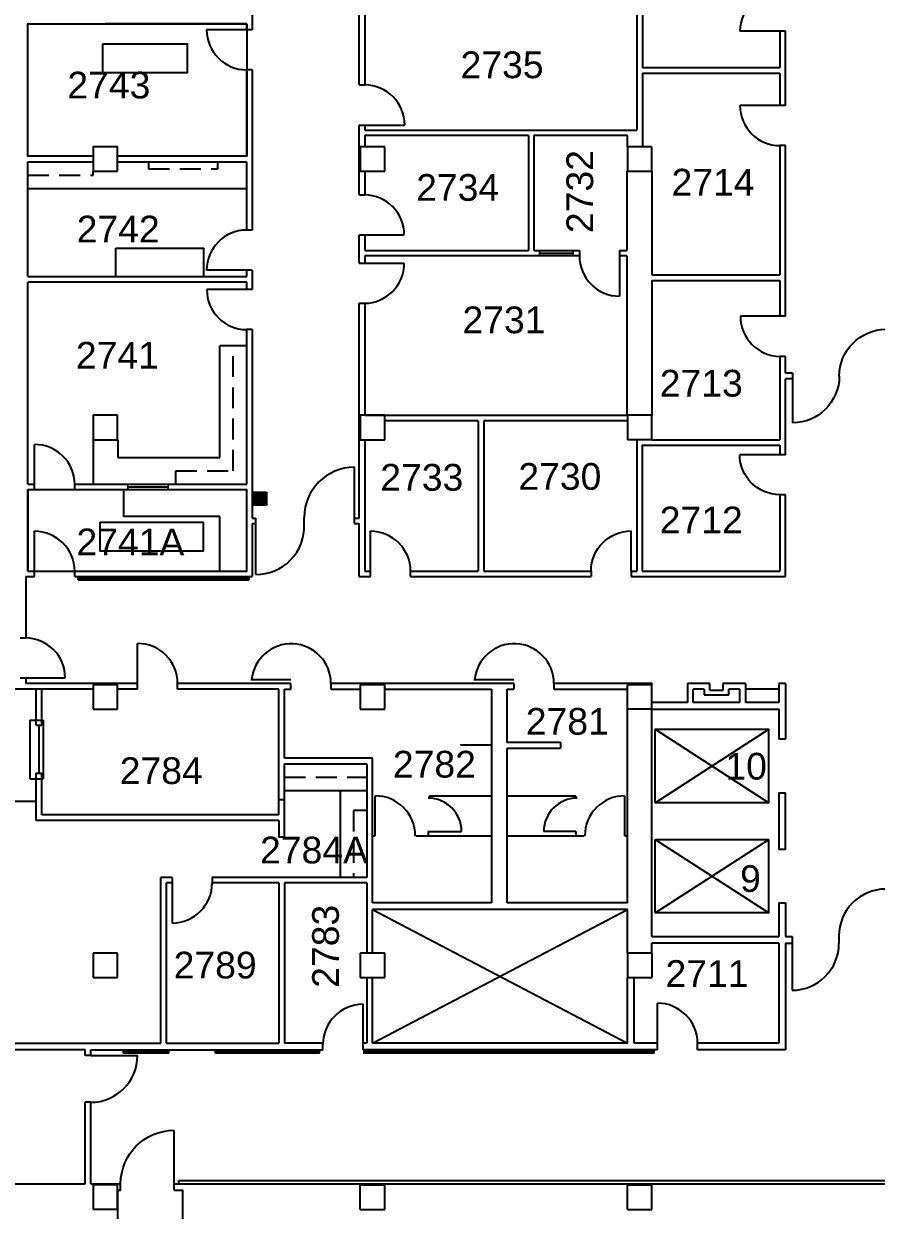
# Model space of a CAD drawing. Header units: inches. Extents: x 338 to 7662, y 1527 to 4766.
# Drawn here: x 983 to 1749, y 2786 to 3851 of the extents above; entities that cross this region are included whole.
import ezdxf

# ---------------------------------------------------------------- set-up
doc = ezdxf.new("R2010")
doc.units = ezdxf.units.IN
doc.header["$LTSCALE"] = 150
doc.header["$MEASUREMENT"] = 0
doc.linetypes.add('DASHED', pattern=[0.75, 0.5, -0.25])
doc.linetypes.add('HIDDEN2', pattern=[0.1875, 0.125, -0.0625])
doc.layers.get('0').update_dxf_attribs({"linetype": 'CONTINUOUS'})
for name, color, linetype in [('A-ANNO-TEXT-STAIR', 4, 'CONTINUOUS'), ('A-ANNO-TX192', 4, 'CONTINUOUS'), ('A-COLS', 5, 'CONTINUOUS'), ('A-DOOR', 2, 'CONTINUOUS'), ('A-FLOR-CASE', 3, 'CONTINUOUS'), ('A-FLOR-CASE-UPPR', 3, 'HIDDEN2'), ('A-FLOR-EVTR', 2, 'CONTINUOUS'), ('A-FLOR-HRAL', 1, 'CONTINUOUS'), ('A-FLOR-TPTN', 1, 'CONTINUOUS'), ('A-GLAZ', 2, 'CONTINUOUS'), ('A-GLAZ-SILL', 1, 'CONTINUOUS'), ('A-SHFT', 1, 'CONTINUOUS'), ('A-WALL-FULL', 6, 'CONTINUOUS'), ('X-MEDGAS', 5, 'CONTINUOUS')]:
    doc.layers.add(name, color=color, linetype=linetype)
doc.styles.add('ARIAL', font='arial.ttf')

# ---------------------------------------------------------------- blocks, each defined once
blk = doc.blocks.new('FIREPULL')
at = {"layer": 'X-MEDGAS'}
for p, q in [((-5.9, 0), (-5.9, 11.8)), ((-5.9, 11.8), (5.9, 11.8)), ((-5.9, 0), (-5.9, 11.8)), ((-5.9, 0), (-5.9, 11.8)), ((-5.8, 0), (-5.8, 11.8)), ((-5.8, 0), (-5.8, 11.8)), ((-5.8, 0), (-5.8, 11.8)), ((-5.7, 0), (-5.7, 11.8)), ((-5.7, 0), (-5.7, 11.8)), ((-5.7, 0), (-5.7, 11.8)), ((-5.7, 0), (-5.7, 11.8)), ((-5.6, 0), (-5.6, 11.8)), ((-5.6, 0), (-5.6, 11.8)), ((-5.6, 0), (-5.6, 11.8)), ((-5.5, 0), (-5.5, 11.8)), ((-5.5, 0), (-5.5, 11.8)), ((-5.5, 0), (-5.5, 11.8)), ((-5.4, 0), (-5.4, 11.8)), ((-5.4, 0), (-5.4, 11.8)), ((-5.4, 0), (-5.4, 11.8)), ((-5.3, 0), (-5.3, 11.8)), ((-5.3, 0), (-5.3, 11.8)), ((-5.3, 0), (-5.3, 11.8)), ((-5.2, 0), (-5.2, 11.8)), ((-5.2, 0), (-5.2, 11.8)), ((-5.2, 0), (-5.2, 11.8)), ((-5.2, 0), (-5.2, 11.8)), ((-5.1, 0), (-5.1, 11.8)), ((-5.1, 0), (-5.1, 11.8)), ((-5.1, 0), (-5.1, 11.8)), ((-5, 0), (-5, 11.8)), ((-5, 0), (-5, 11.8)), ((-5, 0), (-5, 11.8)), ((-4.9, 0), (-4.9, 11.8)), ((-4.9, 0), (-4.9, 11.8)), ((-4.9, 0), (-4.9, 11.8)), ((-4.8, 0), (-4.8, 11.8)), ((-4.8, 0), (-4.8, 11.8)), ((-4.8, 0), (-4.8, 11.8)), ((-4.7, 0), (-4.7, 11.8)), ((-4.7, 0), (-4.7, 11.8)), ((-4.7, 0), (-4.7, 11.8)), ((-4.7, 0), (-4.7, 11.8)), ((-4.6, 0), (-4.6, 11.8)), ((-4.6, 0), (-4.6, 11.8)), ((-4.6, 0), (-4.6, 11.8)), ((-4.5, 0), (-4.5, 11.8)), ((-4.5, 0), (-4.5, 11.8)), ((-4.5, 0), (-4.5, 11.8)), ((-4.4, 0), (-4.4, 11.8)), ((-4.4, 0), (-4.4, 11.8)), ((-4.4, 0), (-4.4, 11.8)), ((-4.3, 0), (-4.3, 11.8)), ((-4.3, 0), (-4.3, 11.8)), ((-4.3, 0), (-4.3, 11.8)), ((-4.2, 0), (-4.2, 11.8)), ((-4.2, 0), (-4.2, 11.8)), ((-4.2, 0), (-4.2, 11.8)), ((-4.2, 0), (-4.2, 11.8)), ((-4.1, 0), (-4.1, 11.8)), ((-4.1, 0), (-4.1, 11.8)), ((-4.1, 0), (-4.1, 11.8)), ((-4, 0), (-4, 11.8)), ((-4, 0), (-4, 11.8)), ((-4, 0), (-4, 11.8)), ((-3.9, 0), (-3.9, 11.8)), ((-3.9, 0), (-3.9, 11.8)), ((-3.9, 0), (-3.9, 11.8)), ((-3.8, 0), (-3.8, 11.8)), ((-3.8, 0), (-3.8, 11.8)), ((-3.8, 0), (-3.8, 11.8)), ((-3.7, 0), (-3.7, 11.8)), ((-3.7, 0), (-3.7, 11.8)), ((-3.7, 0), (-3.7, 11.8)), ((-3.7, 0), (-3.7, 11.8)), ((-3.6, 0), (-3.6, 11.8)), ((-3.6, 0), (-3.6, 11.8)), ((-3.6, 0), (-3.6, 11.8)), ((-3.5, 0), (-3.5, 11.8)), ((-3.5, 0), (-3.5, 11.8)), ((-3.5, 0), (-3.5, 11.8)), ((-3.4, 0), (-3.4, 11.8)), ((-3.4, 0), (-3.4, 11.8)), ((-3.4, 0), (-3.4, 11.8)), ((-3.3, 0), (-3.3, 11.8)), ((-3.3, 0), (-3.3, 11.8)), ((-3.3, 0), (-3.3, 11.8)), ((-3.2, 0), (-3.2, 11.8)), ((-3.2, 0), (-3.2, 11.8)), ((-3.2, 0), (-3.2, 11.8)), ((-3.2, 0), (-3.2, 11.8)), ((-3.1, 0), (-3.1, 11.8)), ((-3.1, 0), (-3.1, 11.8)), ((-3.1, 0), (-3.1, 11.8)), ((-3, 0), (-3, 11.8)), ((-3, 0), (-3, 11.8)), ((-3, 0), (-3, 11.8)), ((-2.9, 0), (-2.9, 11.8)), ((-2.9, 0), (-2.9, 11.8)), ((-2.9, 0), (-2.9, 11.8)), ((-2.8, 0), (-2.8, 11.8)), ((-2.8, 0), (-2.8, 11.8)), ((-2.8, 0), (-2.8, 11.8)), ((-2.7, 0), (-2.7, 11.8)), ((-2.7, 0), (-2.7, 11.8)), ((-2.7, 0), (-2.7, 11.8)), ((-2.7, 0), (-2.7, 11.8)), ((-2.6, 0), (-2.6, 11.8)), ((-2.6, 0), (-2.6, 11.8)), ((-2.6, 0), (-2.6, 11.8)), ((-2.5, 0), (-2.5, 11.8)), ((-2.5, 0), (-2.5, 11.8)), ((-2.5, 0), (-2.5, 11.8)), ((-2.4, 0), (-2.4, 11.8)), ((-2.4, 0), (-2.4, 11.8)), ((-2.4, 0), (-2.4, 11.8)), ((-2.3, 0), (-2.3, 11.8)), ((-2.3, 0), (-2.3, 11.8)), ((-2.3, 0), (-2.3, 11.8)), ((-2.2, 0), (-2.2, 11.8)), ((-2.2, 0), (-2.2, 11.8)), ((-2.2, 0), (-2.2, 11.8)), ((-2.2, 0), (-2.2, 11.8)), ((-2.1, 0), (-2.1, 11.8)), ((-2.1, 0), (-2.1, 11.8)), ((-2.1, 0), (-2.1, 11.8)), ((-2, 0), (-2, 11.8)), ((-2, 0), (-2, 11.8)), ((-2, 0), (-2, 11.8)), ((-1.9, 0), (-1.9, 11.8)), ((-1.9, 0), (-1.9, 11.8)), ((-1.9, 0), (-1.9, 11.8)), ((-1.8, 0), (-1.8, 11.8)), ((-1.8, 0), (-1.8, 11.8)), ((-1.8, 0), (-1.8, 11.8)), ((-1.7, 0), (-1.7, 11.8)), ((-1.7, 0), (-1.7, 11.8)), ((-1.7, 0), (-1.7, 11.8)), ((-1.7, 0), (-1.7, 11.8)), ((-1.6, 0), (-1.6, 11.8)), ((-1.6, 0), (-1.6, 11.8)), ((-1.6, 0), (-1.6, 11.8)), ((-1.5, 0), (-1.5, 11.8)), ((-1.5, 0), (-1.5, 11.8)), ((-1.5, 0), (-1.5, 11.8)), ((-1.4, 0), (-1.4, 11.8)), ((-1.4, 0), (-1.4, 11.8)), ((-1.4, 0), (-1.4, 11.8)), ((-1.3, 0), (-1.3, 11.8)), ((-1.3, 0), (-1.3, 11.8)), ((-1.3, 0), (-1.3, 11.8)), ((-1.2, 0), (-1.2, 11.8)), ((-1.2, 0), (-1.2, 11.8)), ((-1.2, 0), (-1.2, 11.8)), ((-1.2, 0), (-1.2, 11.8)), ((-1.1, 0), (-1.1, 11.8)), ((-1.1, 0), (-1.1, 11.8)), ((-1.1, 0), (-1.1, 11.8)), ((-1, 0), (-1, 11.8)), ((-1, 0), (-1, 11.8)), ((-1, 0), (-1, 11.8)), ((-0.9, 0), (-0.9, 11.8)), ((-0.9, 0), (-0.9, 11.8)), ((-0.9, 0), (-0.9, 11.8)), ((-0.8, 0), (-0.8, 11.8)), ((-0.8, 0), (-0.8, 11.8)), ((-0.8, 0), (-0.8, 11.8)), ((-0.7, 0), (-0.7, 11.8)), ((-0.7, 0), (-0.7, 11.8)), ((-0.7, 0), (-0.7, 11.8)), ((-0.7, 0), (-0.7, 11.8)), ((-0.6, 0), (-0.6, 11.8)), ((-0.6, 0), (-0.6, 11.8)), ((-0.6, 0), (-0.6, 11.8)), ((-0.5, 0), (-0.5, 11.8)), ((-0.5, 0), (-0.5, 11.8)), ((-0.5, 0), (-0.5, 11.8)), ((-0.4, 0), (-0.4, 11.8)), ((-0.4, 0), (-0.4, 11.8)), ((-0.4, 0), (-0.4, 11.8)), ((-0.3, 0), (-0.3, 11.8)), ((-0.3, 0), (-0.3, 11.8)), ((-0.3, 0), (-0.3, 11.8)), ((-0.2, 0), (-0.2, 11.8)), ((-0.2, 0), (-0.2, 11.8)), ((-0.2, 0), (-0.2, 11.8)), ((-0.2, 0), (-0.2, 11.8)), ((-0.1, 0), (-0.1, 11.8)), ((-0.1, 0), (-0.1, 11.8)), ((-0.1, 0), (-0.1, 11.8)), ((0, 0), (0, 11.8)), ((0, 0), (0, 11.8)), ((0, 0), (0, 11.8)), ((0.1, 0), (0.1, 11.8)), ((0.1, 0), (0.1, 11.8)), ((0.1, 0), (0.1, 11.8)), ((0.2, 0), (0.2, 11.8)), ((0.2, 0), (0.2, 11.8)), ((0.2, 0), (0.2, 11.8)), ((0.3, 0), (0.3, 11.8)), ((0.3, 0), (0.3, 11.8)), ((0.3, 0), (0.3, 11.8)), ((0.3, 0), (0.3, 11.8)), ((0.4, 0), (0.4, 11.8)), ((0.4, 0), (0.4, 11.8)), ((0.4, 0), (0.4, 11.8)), ((0.5, 0), (0.5, 11.8)), ((0.5, 0), (0.5, 11.8)), ((0.5, 0), (0.5, 11.8)), ((0.6, 0), (0.6, 11.8)), ((0.6, 0), (0.6, 11.8)), ((0.6, 0), (0.6, 11.8)), ((0.7, 0), (0.7, 11.8)), ((0.7, 0), (0.7, 11.8)), ((0.7, 0), (0.7, 11.8)), ((0.8, 0), (0.8, 11.8)), ((0.8, 0), (0.8, 11.8)), ((0.8, 0), (0.8, 11.8)), ((0.8, 0), (0.8, 11.8)), ((0.9, 0), (0.9, 11.8)), ((0.9, 0), (0.9, 11.8)), ((0.9, 0), (0.9, 11.8)), ((1, 0), (1, 11.8)), ((1, 0), (1, 11.8)), ((1, 0), (1, 11.8)), ((1.1, 0), (1.1, 11.8)), ((1.1, 0), (1.1, 11.8)), ((1.1, 0), (1.1, 11.8)), ((1.2, 0), (1.2, 11.8)), ((1.2, 0), (1.2, 11.8)), ((1.2, 0), (1.2, 11.8)), ((1.3, 0), (1.3, 11.8)), ((1.3, 0), (1.3, 11.8)), ((1.3, 0), (1.3, 11.8)), ((1.3, 0), (1.3, 11.8)), ((1.4, 0), (1.4, 11.8)), ((1.4, 0), (1.4, 11.8)), ((1.4, 0), (1.4, 11.8)), ((1.5, 0), (1.5, 11.8)), ((1.5, 0), (1.5, 11.8)), ((1.5, 0), (1.5, 11.8)), ((1.6, 0), (1.6, 11.8)), ((1.6, 0), (1.6, 11.8)), ((1.6, 0), (1.6, 11.8)), ((1.7, 0), (1.7, 11.8)), ((1.7, 0), (1.7, 11.8)), ((1.7, 0), (1.7, 11.8)), ((1.8, 0), (1.8, 11.8)), ((1.8, 0), (1.8, 11.8)), ((1.8, 0), (1.8, 11.8)), ((1.8, 0), (1.8, 11.8)), ((1.9, 0), (1.9, 11.8)), ((1.9, 0), (1.9, 11.8)), ((1.9, 0), (1.9, 11.8)), ((2, 0), (2, 11.8)), ((2, 0), (2, 11.8)), ((2, 0), (2, 11.8)), ((2.1, 0), (2.1, 11.8)), ((2.1, 0), (2.1, 11.8)), ((2.1, 0), (2.1, 11.8)), ((2.2, 0), (2.2, 11.8)), ((2.2, 0), (2.2, 11.8)), ((2.2, 0), (2.2, 11.8)), ((2.3, 0), (2.3, 11.8)), ((2.3, 0), (2.3, 11.8)), ((2.3, 0), (2.3, 11.8)), ((2.3, 0), (2.3, 11.8)), ((2.4, 0), (2.4, 11.8)), ((2.4, 0), (2.4, 11.8)), ((2.4, 0), (2.4, 11.8)), ((2.5, 0), (2.5, 11.8)), ((2.5, 0), (2.5, 11.8)), ((2.5, 0), (2.5, 11.8)), ((2.6, 0), (2.6, 11.8)), ((2.6, 0), (2.6, 11.8)), ((2.6, 0), (2.6, 11.8)), ((2.7, 0), (2.7, 11.8)), ((2.7, 0), (2.7, 11.8)), ((2.7, 0), (2.7, 11.8)), ((2.8, 0), (2.8, 11.8)), ((2.8, 0), (2.8, 11.8)), ((2.8, 0), (2.8, 11.8)), ((2.8, 0), (2.8, 11.8)), ((2.9, 0), (2.9, 11.8)), ((2.9, 0), (2.9, 11.8)), ((2.9, 0), (2.9, 11.8)), ((3, 0), (3, 11.8)), ((3, 0), (3, 11.8)), ((3, 0), (3, 11.8)), ((3.1, 0), (3.1, 11.8)), ((3.1, 0), (3.1, 11.8)), ((3.1, 0), (3.1, 11.8)), ((3.2, 0), (3.2, 11.8)), ((3.2, 0), (3.2, 11.8)), ((3.2, 0), (3.2, 11.8)), ((3.3, 0), (3.3, 11.8)), ((3.3, 0), (3.3, 11.8)), ((3.3, 0), (3.3, 11.8)), ((3.3, 0), (3.3, 11.8)), ((3.4, 0), (3.4, 11.8)), ((3.4, 0), (3.4, 11.8)), ((3.4, 0), (3.4, 11.8)), ((3.5, 0), (3.5, 11.8)), ((3.5, 0), (3.5, 11.8)), ((3.5, 0), (3.5, 11.8)), ((3.6, 0), (3.6, 11.8)), ((3.6, 0), (3.6, 11.8)), ((3.6, 0), (3.6, 11.8)), ((3.7, 0), (3.7, 11.8)), ((3.7, 0), (3.7, 11.8)), ((3.7, 0), (3.7, 11.8)), ((3.8, 0), (3.8, 11.8)), ((3.8, 0), (3.8, 11.8)), ((3.8, 0), (3.8, 11.8)), ((3.8, 0), (3.8, 11.8)), ((3.9, 0), (3.9, 11.8)), ((3.9, 0), (3.9, 11.8)), ((3.9, 0), (3.9, 11.8)), ((4, 0), (4, 11.8)), ((4, 0), (4, 11.8)), ((4, 0), (4, 11.8)), ((4.1, 0), (4.1, 11.8)), ((4.1, 0), (4.1, 11.8)), ((4.1, 0), (4.1, 11.8)), ((4.2, 0), (4.2, 11.8)), ((4.2, 0), (4.2, 11.8)), ((4.2, 0), (4.2, 11.8)), ((4.3, 0), (4.3, 11.8)), ((4.3, 0), (4.3, 11.8)), ((4.3, 0), (4.3, 11.8)), ((4.3, 0), (4.3, 11.8)), ((4.4, 0), (4.4, 11.8)), ((4.4, 0), (4.4, 11.8)), ((4.4, 0), (4.4, 11.8)), ((4.5, 0), (4.5, 11.8)), ((4.5, 0), (4.5, 11.8)), ((4.5, 0), (4.5, 11.8)), ((4.6, 0), (4.6, 11.8)), ((4.6, 0), (4.6, 11.8)), ((4.6, 0), (4.6, 11.8)), ((4.7, 0), (4.7, 11.8)), ((4.7, 0), (4.7, 11.8)), ((4.7, 0), (4.7, 11.8)), ((4.8, 0), (4.8, 11.8)), ((4.8, 0), (4.8, 11.8)), ((4.8, 0), (4.8, 11.8)), ((4.8, 0), (4.8, 11.8)), ((4.9, 0), (4.9, 11.8)), ((4.9, 0), (4.9, 11.8)), ((4.9, 0), (4.9, 11.8)), ((5, 0), (5, 11.8)), ((5, 0), (5, 11.8)), ((5, 0), (5, 11.8)), ((5.1, 0), (5.1, 11.8)), ((5.1, 0), (5.1, 11.8)), ((5.1, 0), (5.1, 11.8)), ((5.2, 0), (5.2, 11.8)), ((5.2, 0), (5.2, 11.8)), ((5.2, 0), (5.2, 11.8)), ((5.3, 0), (5.3, 11.8)), ((5.3, 0), (5.3, 11.8)), ((5.3, 0), (5.3, 11.8)), ((5.3, 0), (5.3, 11.8)), ((5.4, 0), (5.4, 11.8)), ((5.4, 0), (5.4, 11.8)), ((5.4, 0), (5.4, 11.8)), ((5.5, 0), (5.5, 11.8)), ((5.5, 0), (5.5, 11.8)), ((5.5, 0), (5.5, 11.8)), ((5.6, 0), (5.6, 11.8)), ((5.6, 0), (5.6, 11.8)), ((5.6, 0), (5.6, 11.8)), ((5.7, 0), (5.7, 11.8)), ((5.7, 0), (5.7, 11.8)), ((5.7, 0), (5.7, 11.8)), ((5.8, 0), (5.8, 11.8)), ((5.8, 0), (5.8, 11.8)), ((5.8, 0), (5.8, 11.8)), ((5.8, 0), (5.8, 11.8)), ((5.9, 11.8), (5.9, 0)), ((5.9, 0), (5.9, 11.8)), ((5.9, 0), (-5.9, 0))]:
    blk.add_line(p, q, dxfattribs=at)
blk = doc.blocks.new('dr-48')
blk.add_line((0, 0), (0, 48))
blk.add_arc((-0.1, 0), 48.1, 0.0423, 89.9052)
blk = doc.blocks.new('dr-42')
blk.add_line((0, 0), (0, 42.1))
blk.add_arc((-0.1, -0.1), 42.1, 0.0689, 89.8337)
blk = doc.blocks.new('dr-36')
blk.add_line((0, 0), (0, 36.1))
blk.add_arc((-0.1, 0), 36.1, 0.0689, 89.8337)

msp = doc.modelspace()

# ---------------------------------------------------------------- linework, layer by layer
at = {"layer": 'A-COLS'}
for p, q in [((1045.5, 3740.5), (1045.5, 3718.5)), ((1067.5, 3740.5), (1045.5, 3740.5)), ((1067.5, 3718.5), (1067.5, 3740.5)), ((1307.5, 3740.5), (1285.5, 3740.5)), ((1285.5, 3740.5), (1285.5, 3718.5)), ((1307.5, 3718.5), (1307.5, 3740.5)), ((1547.5, 3740.5), (1525.5, 3740.5)), ((1525.5, 3740.5), (1525.5, 3718.5)), ((1547.5, 3718.5), (1547.5, 3740.5)), ((1045.5, 3718.5), (1067.5, 3718.5)), ((1285.5, 3718.5), (1307.5, 3718.5)), ((1525.5, 3718.5), (1547.5, 3718.5)), ((1067.5, 3499.5), (1045.5, 3499.5)), ((1045.5, 3499.5), (1045.5, 3477.5)), ((1067.5, 3477.5), (1067.5, 3499.5)), ((1285.5, 3499.5), (1285.5, 3477.5)), ((1307.5, 3499.5), (1285.5, 3499.5)), ((1307.5, 3477.5), (1307.5, 3499.5)), ((1547.5, 3499.5), (1525.5, 3499.5)), ((1525.5, 3499.5), (1525.5, 3477.5)), ((1547.5, 3477.5), (1547.5, 3499.5)), ((1045.5, 3477.5), (1067.5, 3477.5)), ((1285.5, 3477.5), (1307.5, 3477.5)), ((1547.5, 3477.5), (1525.5, 3477.5)), ((1067.5, 3257.5), (1045.5, 3257.5)), ((1045.5, 3257.5), (1045.5, 3235.5)), ((1067.5, 3235.5), (1067.5, 3257.5)), ((1307.5, 3257.5), (1285.5, 3257.5)), ((1285.5, 3257.5), (1285.5, 3235.5)), ((1307.5, 3235.5), (1307.5, 3257.5)), ((1547.5, 3257.5), (1525.5, 3257.5)), ((1525.5, 3235.5), (1525.5, 3257.5)), ((1547.5, 3235.5), (1547.5, 3257.5)), ((1045.5, 3235.5), (1067.5, 3235.5)), ((1285.5, 3235.5), (1307.5, 3235.5)), ((1547.5, 3235.5), (1525.5, 3235.5)), ((1067.5, 3016.5), (1045.5, 3016.5)), ((1045.5, 3016.5), (1045.5, 2994.5)), ((1067.5, 2994.5), (1067.5, 3016.5)), ((1307.5, 3016.5), (1285.5, 3016.5)), ((1285.5, 3016.5), (1285.5, 2994.5)), ((1307.5, 2994.5), (1307.5, 3016.5)), ((1547.5, 3016.5), (1525.5, 3016.5)), ((1525.5, 3016.5), (1525.5, 2994.5)), ((1547.5, 3016.5), (1547.5, 2994.5)), ((1045.5, 2994.5), (1067.5, 2994.5)), ((1285.5, 2994.5), (1307.5, 2994.5)), ((1525.5, 2994.5), (1547.5, 2994.5)), ((1067.5, 2808.5), (1045.5, 2808.5)), ((1045.5, 2808.5), (1045.5, 2786.5)), ((1067.5, 2786.5), (1067.5, 2808.5)), ((1307.5, 2808.1), (1285.5, 2808.1)), ((1285.5, 2786.1), (1285.5, 2808.1)), ((1307.5, 2786.1), (1307.5, 2808.1)), ((1547.5, 2808.1), (1525.5, 2808.1)), ((1525.5, 2786.1), (1525.5, 2808.1)), ((1547.5, 2786.1), (1547.5, 2808.1)), ((1045.5, 2786.5), (1067.5, 2786.5)), ((1285.5, 2786.1), (1307.5, 2786.1)), ((1525.5, 2786.1), (1547.5, 2786.1))]:
    msp.add_line(p, q, dxfattribs=at)
at = {"layer": 'A-DOOR'}
for p, q in [((1183.5, 3845.6), (1147.5, 3845.6)), ((1662.5, 3844.2), (1626.5, 3844.2)), ((1662.5, 3777.6), (1626.5, 3777.6)), ((1289.5, 3760), (1325.5, 3760)), ((1289.5, 3661.4), (1325.1, 3661.4)), ((1289.5, 3636), (1325.1, 3636)), ((1518.4, 3642.5), (1518.4, 3606.4)), ((1183.5, 3629.7), (1147.5, 3629.7)), ((1183.5, 3612.3), (1147.7, 3612.3)), ((1662.5, 3588.3), (1627, 3588.3)), ((993, 3437.5), (993, 3473.2)), ((1280.2, 3407.1), (1280.2, 3452.7)), ((1191.4, 3402.1), (1191.4, 3356.6)), ((1235.2, 3401.4), (1235.2, 3407.7)), ((993, 3359.5), (993, 3395.2)), ((1294.7, 3359.5), (1294.7, 3395.3)), ((1085.5, 3258.5), (1085.5, 3294.5)), ((985, 3263.5), (1020.5, 3263.5)), ((1223.2, 3261.8), (1187.2, 3261.8)), ((1423.5, 3261.9), (1387.5, 3261.9)), ((1116.5, 3079.5), (1116.5, 3043.5)), ((1715.5, 3031.9), (1715.5, 3025.2)), ((1673.5, 3025.5), (1673.5, 2983.1)), ((1288, 2929.5), (1288, 2970.5)), ((1552.5, 2935.5), (1552.5, 2971.5)), ((1043.5, 2924.5), (1085.5, 2924.5))]:
    msp.add_line(p, q, dxfattribs=at)
for centre, radius, start, end in [((1662.5, 3844.2), 36, 90, 180), ((1183.5, 3845.6), 36, 180, 270), ((1289.5, 3760), 36, 360, 90), ((1662.5, 3777.6), 36, 180, 270), ((1289.1, 3661.4), 36, 0, 89.442), ((1183.5, 3629.7), 36, 90, 180), ((1289.1, 3636), 36, 270.558, 0), ((1518.4, 3642.4), 36, 179.7619, 270), ((1183.7, 3612.3), 36, 180, 269.6488), ((1663, 3588.3), 36, 180, 269.1895), ((993, 3437.2), 36, 0.4343, 90), ((1280.2, 3407.7), 45, 90, 180), ((1192.2, 3399.5), 43, 268.8864, 2.5215), ((993, 3359.2), 36, 0.4343, 90), ((1294.7, 3359.3), 36, 0.2739, 90), ((984.5, 3263.5), 36, 0, 90), ((1085.5, 3258.5), 36, 0, 90), ((1223.5, 3258.5), 35.7, 360, 174.6817), ((1423.8, 3258.6), 35.7, 0, 174.6817), ((1116.5, 3079.5), 36, 270, 0), ((1757.6, 3031.9), 42.1, 90.1439, 180), ((1673.4, 3025.2), 42.1, 270.1439, 0), ((1288, 2934.5), 36, 90, 180), ((1552.5, 2935.5), 36, 360, 90), ((1043.5, 2924.5), 42, 270, 0)]:
    msp.add_arc(centre, radius, start, end, dxfattribs=at)
at = {"layer": 'A-FLOR-CASE', "linetype": 'Continuous'}
for p, q in [((987, 3703), (1183.1, 3703)), ((1066, 3624), (1066, 3649.5)), ((1066, 3649.5), (1145, 3649.5)), ((1145, 3624), (1145, 3649.5)), ((1159.5, 3461.5), (1159.5, 3561.8)), ((1183.1, 3561.8), (1159.5, 3561.8)), ((1045.5, 3478), (1045.5, 3437.2)), ((1067.9, 3477.5), (1067.9, 3461.5)), ((1067.9, 3461.5), (1159.5, 3461.5)), ((1073, 3432.8), (1073, 3408.5)), ((1159.5, 3408.5), (1073, 3408.5)), ((1159.5, 3359.5), (1159.5, 3408.5)), ((1217.5, 3162.5), (1291.5, 3162.5))]:
    msp.add_line(p, q, dxfattribs=at)
at = {"layer": 'A-FLOR-CASE'}
for p, q in [((1661.5, 3253.5), (1631.5, 3253.5)), ((1267.5, 3162.5), (1267.5, 3084.5))]:
    msp.add_line(p, q, dxfattribs=at)
at = {"layer": 'A-FLOR-CASE', "linetype": 'DASHED'}
msp.add_line((994.5, 3152.5), (924.5, 3152.5), dxfattribs=at)
at = {"layer": 'A-FLOR-CASE-UPPR'}
for p, q in [((1095.4, 3727.2), (1095.4, 3720.6)), ((1095.4, 3720.6), (1157.6, 3720.6)), ((1157.6, 3720.6), (1157.6, 3727.2)), ((987, 3715), (1045.5, 3715)), ((1045.5, 3715), (1045.5, 3718.4)), ((1171.5, 3449.5), (1171.5, 3561.8)), ((1119.9, 3449.5), (1171.5, 3449.5)), ((1119.9, 3437.2), (1119.9, 3449.5)), ((1217.5, 3174.5), (1291.5, 3174.5)), ((1279.5, 3144.5), (1279.5, 3084.5)), ((1291.5, 3144.5), (1279.5, 3144.5))]:
    msp.add_line(p, q, dxfattribs=at)
at = {"layer": 'A-FLOR-EVTR'}
for p, q in [((1550.5, 3217.5), (1652.5, 3217.5)), ((1550.5, 3217.5), (1652.5, 3151.5)), ((1550.5, 3151.5), (1652.5, 3217.5)), ((1550.5, 3151.5), (1550.5, 3217.5)), ((1652.5, 3151.5), (1652.5, 3217.5)), ((1652.5, 3151.5), (1550.5, 3151.5)), ((1550.5, 3052.5), (1550.5, 3118.5)), ((1550.5, 3118.5), (1652.5, 3052.5)), ((1550.5, 3052.5), (1652.5, 3118.5)), ((1550.5, 3118.5), (1652.5, 3118.5)), ((1652.5, 3052.5), (1652.5, 3118.5)), ((1652.5, 3052.5), (1550.5, 3052.5))]:
    msp.add_line(p, q, dxfattribs=at)
at = {"layer": 'A-FLOR-HRAL'}
for p, q in [((1032, 3351.5), (1032, 3354.5)), ((1032, 3353), (1185.5, 3353)), ((1032, 3351.5), (1185.5, 3351.5)), ((1185.5, 3354.5), (1185.5, 3351.5)), ((1072.5, 2929.5), (1072.5, 2926.5)), ((1113.5, 2928), (1072.5, 2928)), ((1113.5, 2926.5), (1072.5, 2926.5)), ((1113.5, 2926.5), (1113.5, 2929.5)), ((1155.5, 2926.5), (1155.5, 2929.5)), ((1249, 2928), (1155.5, 2928)), ((1249, 2926.5), (1155.5, 2926.5)), ((1249, 2926.5), (1249, 2929.5)), ((1549.5, 2928), (1288, 2928)), ((1549.5, 2926.5), (1288, 2926.5)), ((1549.5, 2926.5), (1549.5, 2929.5)), ((1122.5, 2812.3), (1762.8, 2812.3)), ((1122.5, 2809.3), (1122.5, 2812.3))]:
    msp.add_line(p, q, dxfattribs=at)
at = {"layer": 'A-FLOR-TPTN'}
for p, q in [((1403.5, 3203.2), (1375.5, 3203.2)), ((1298.9, 3121.7), (1298.9, 3157.7)), ((1403.5, 3157.5), (1347.5, 3157.5)), ((1347.5, 3157.5), (1347.5, 3155.1)), ((1479.2, 3157.5), (1417.5, 3157.5)), ((1479.2, 3157.5), (1479.2, 3155.1)), ((1523.2, 3121.7), (1523.2, 3157.7)), ((1346.6, 3125.7), (1376.4, 3125.7)), ((1346.6, 3125.7), (1346.6, 3121.7)), ((1479.2, 3125.7), (1450.3, 3125.7)), ((1479.2, 3125.7), (1479.2, 3121.7)), ((1298.9, 3121.5), (1296.5, 3121.5)), ((1403.5, 3121.5), (1335.3, 3121.5)), ((1486.7, 3121.5), (1417.5, 3121.5)), ((1525.5, 3121.5), (1523.2, 3121.5))]:
    msp.add_line(p, q, dxfattribs=at)
for centre, radius, start, end in [((1298.9, 3121.7), 36, 360, 90), ((1346.6, 3125.7), 29.9, 0, 90), ((1480.2, 3125.7), 29.9, 90, 180), ((1523.2, 3121.7), 36, 90, 180)]:
    msp.add_arc(centre, radius, start, end, dxfattribs=at)
at = {"layer": 'A-GLAZ'}
for p, q in [((1113, 3435), (1077, 3435)), ((996.8, 3221.1), (996.8, 3178.1))]:
    msp.add_line(p, q, dxfattribs=at)
at = {"layer": 'A-GLAZ-SILL'}
for p, q in [((1077, 3437.5), (1113, 3437.5)), ((1113, 3432.5), (1077, 3432.5)), ((988.8, 3225.6), (988.8, 3173.1)), ((988.8, 3225.6), (1000.8, 3225.6)), ((1000.8, 3225.6), (1000.8, 3173.1)), ((988.8, 3173.1), (1000.8, 3173.1))]:
    msp.add_line(p, q, dxfattribs=at)
at = {"layer": 'A-SHFT'}
for p, q in [((1296.5, 3055.5), (1525.5, 2935.5)), ((1296.5, 2935.5), (1525.5, 3055.5))]:
    msp.add_line(p, q, dxfattribs=at)
at = {"layer": 'A-WALL-FULL'}
for p, q in [((1539, 3959.5), (1539, 3811.5)), ((1188.5, 3936), (1188.5, 3845.6)), ((1534, 3929.5), (1534, 3755.5)), ((1284.5, 3796), (1284.5, 3918.4)), ((1289.5, 3868.5), (1289.5, 3796)), ((987, 3732), (987, 3851)), ((1183.5, 3851), (1056.5, 3851)), ((1183.5, 3845.6), (1183.5, 3851)), ((1188.5, 3845.6), (1183.5, 3845.6)), ((1662.5, 3844.2), (1662.5, 3811.5)), ((1667.5, 3844.2), (1662.5, 3844.2)), ((1667.5, 3777.6), (1667.5, 3844.2)), ((1183.5, 3732), (1183.5, 3809.6)), ((1188.5, 3809.6), (1183.5, 3809.6)), ((1188.5, 3809.6), (1188.5, 3665.7)), ((1662.5, 3811.5), (1539, 3811.5)), ((1539, 3806.5), (1662.5, 3806.5)), ((1539, 3806.5), (1539, 3740.5)), ((1662.5, 3806.5), (1662.5, 3777.6)), ((1284.5, 3796), (1289.5, 3796)), ((1667.5, 3777.6), (1662.5, 3777.6)), ((1284.5, 3760), (1289.5, 3760)), ((1284.5, 3697.4), (1284.5, 3760)), ((1289.5, 3760), (1289.5, 3755.5)), ((1289.5, 3755.5), (1534, 3755.5)), ((1436.5, 3750.5), (1289.5, 3750.5)), ((1289.5, 3750.5), (1289.5, 3740.5)), ((1436.5, 3750.5), (1436.5, 3647.5)), ((1525.5, 3750.5), (1441.5, 3750.5)), ((1441.5, 3750.5), (1441.5, 3647.5)), ((1525.5, 3740.5), (1525.5, 3750.5)), ((1662.5, 3741.6), (1662.5, 3625.5)), ((1667.5, 3741.6), (1662.5, 3741.6)), ((1667.5, 3588.3), (1667.5, 3741.6)), ((1045.5, 3732), (987, 3732)), ((1183.5, 3732), (1067.5, 3732)), ((987, 3624), (987, 3727)), ((987, 3727), (1045.5, 3727)), ((1067.5, 3727), (1183.5, 3727)), ((1183.5, 3665.7), (1183.5, 3727)), ((1289.5, 3718.7), (1289.5, 3697.4)), ((1525, 3718.7), (1525, 3647.5)), ((1547.3, 3718.7), (1547.3, 3625.5)), ((1284.5, 3697.4), (1289.5, 3697.4)), ((1188.5, 3665.7), (1183.5, 3665.7)), ((1284.5, 3636), (1284.5, 3661.4)), ((1284.5, 3661.4), (1289.5, 3661.4)), ((1289.5, 3661.4), (1289.5, 3647.5)), ((1289.5, 3647.5), (1436.5, 3647.5)), ((1441.5, 3647.5), (1482.4, 3647.5)), ((1446.4, 3647.5), (1446.4, 3642.5)), ((1446.4, 3644.9), (1476.4, 3644.9)), ((1476.4, 3647.5), (1476.4, 3642.5)), ((1482.4, 3647.5), (1482.4, 3642.5)), ((1518.4, 3647.5), (1518.4, 3642.5)), ((1518.4, 3647.5), (1525, 3647.5)), ((1284.5, 3636), (1289.5, 3636)), ((1482.4, 3642.5), (1289.5, 3642.5)), ((1289.5, 3642.5), (1289.5, 3636)), ((1525, 3642.5), (1518.4, 3642.5)), ((1525, 3642.5), (1525, 3499.5)), ((987, 3624), (1183.5, 3624)), ((1183.5, 3624), (1183.5, 3629.7)), ((1188.5, 3629.7), (1183.5, 3629.7)), ((1188.5, 3629.7), (1188.5, 3612.3)), ((1547.3, 3625.5), (1662.5, 3625.5)), ((987, 3437.5), (987, 3619)), ((1183.5, 3619), (987, 3619)), ((1183.5, 3612.3), (1183.5, 3619)), ((1188.5, 3612.3), (1183.5, 3612.3)), ((1547.3, 3620.5), (1662.5, 3620.5)), ((1547.3, 3620.5), (1547.3, 3499.2)), ((1662.5, 3620.5), (1662.5, 3588.3)), ((1284.5, 3407.1), (1284.5, 3600)), ((1284.5, 3600), (1289.5, 3600)), ((1289.5, 3600), (1289.5, 3499.2)), ((1667.5, 3588.3), (1662.5, 3588.3)), ((1183.5, 3437.5), (1183.5, 3576.3)), ((1188.5, 3576.3), (1183.5, 3576.3)), ((1188.5, 3576.3), (1188.5, 3407.1)), ((1662.5, 3552.3), (1662.5, 3477.5)), ((1667.5, 3552.3), (1662.5, 3552.3)), ((1667.5, 3537.1), (1667.5, 3552.3)), ((1673.8, 3537.1), (1667.5, 3537.1)), ((1673.8, 3532.1), (1667.5, 3532.1)), ((1667.5, 3464), (1667.5, 3532.1)), ((1673.8, 3537.1), (1673.8, 3532.1)), ((1289.5, 3499.5), (1525, 3499.5)), ((1391.5, 3494.5), (1307.5, 3494.5)), ((1391.5, 3494.5), (1391.5, 3359.5)), ((1525.5, 3494.5), (1396.5, 3494.5)), ((1396.5, 3494.5), (1396.5, 3359.5)), ((1289.5, 3477), (1289.5, 3359.5)), ((1533.8, 3477.5), (1533.8, 3359.5)), ((1547.5, 3477.5), (1662.5, 3477.5)), ((1538.8, 3472.5), (1662.5, 3472.5)), ((1538.8, 3472.5), (1538.8, 3359.5)), ((1662.5, 3472.5), (1662.5, 3464)), ((1667.5, 3464), (1662.5, 3464)), ((987, 3437.5), (993, 3437.5)), ((993, 3432.5), (987, 3432.5)), ((987, 3359.5), (987, 3432.5)), ((993, 3432.5), (993, 3437.5)), ((1029, 3437.5), (1077, 3437.5)), ((1029, 3432.5), (1029, 3437.5)), ((1077, 3432.5), (1029, 3432.5)), ((1077, 3432.5), (1077, 3437.5)), ((1113, 3432.5), (1113, 3437.5)), ((1113, 3437.5), (1183.5, 3437.5)), ((1183.5, 3432.5), (1113, 3432.5)), ((1183.5, 3359.5), (1183.5, 3432.5)), ((1667.5, 3428), (1662.5, 3428)), ((1662.5, 3428), (1662.5, 3359.5)), ((1667.5, 3354.5), (1667.5, 3428)), ((1188.5, 3407.1), (1191.4, 3407.1)), ((1188.5, 3402.1), (1191.4, 3402.1)), ((1188.5, 3402.1), (1188.5, 3354.5)), ((1191.4, 3407.1), (1191.4, 3402.1)), ((1280.2, 3402.1), (1280.2, 3407.1)), ((1280.2, 3407.1), (1284.5, 3407.1)), ((1280.2, 3402.1), (1284.5, 3402.1)), ((1284.5, 3354.5), (1284.5, 3402.1)), ((987, 3359.5), (993, 3359.5)), ((993, 3354.5), (993, 3359.5)), ((1029, 3359.5), (1183.5, 3359.5)), ((1029, 3354.5), (1029, 3359.5)), ((1289.5, 3359.5), (1294.7, 3359.5)), ((1294.7, 3354.5), (1294.7, 3359.5)), ((1330.7, 3359.5), (1391.5, 3359.5)), ((1330.7, 3354.5), (1330.7, 3359.5)), ((1396.5, 3359.5), (1492.8, 3359.5)), ((1492.8, 3359.5), (1492.8, 3354.5)), ((1528.8, 3359.5), (1528.8, 3354.5)), ((1528.8, 3359.5), (1533.8, 3359.5)), ((1538.8, 3359.5), (1662.5, 3359.5)), ((985, 3354.5), (985, 3299.5)), ((985, 3354.5), (993, 3354.5)), ((1029, 3354.5), (1188.5, 3354.5)), ((1284.5, 3354.5), (1294.7, 3354.5)), ((1330.7, 3354.5), (1492.8, 3354.5)), ((1528.8, 3354.5), (1667.5, 3354.5)), ((980, 3299.5), (985, 3299.5)), ((980, 3263.5), (985, 3263.5)), ((985, 3263.5), (985, 3258.5)), ((1045.5, 3253.5), (970, 3253.5)), ((1085.5, 3258.5), (985, 3258.5)), ((994.5, 3221.1), (994.5, 3253.5)), ((999.5, 3221.1), (999.5, 3253.5)), ((1085.5, 3253.5), (1067.5, 3253.5)), ((1085.5, 3253.5), (1085.5, 3258.5)), ((1223.2, 3258.5), (1121.5, 3258.5)), ((1121.5, 3253.5), (1121.5, 3258.5)), ((1212.5, 3253.5), (1121.5, 3253.5)), ((1212.5, 3140.5), (1212.5, 3253.5)), ((1217.5, 3191.5), (1217.5, 3253.5)), ((1217.5, 3253.5), (1223.2, 3253.5)), ((1223.2, 3253.4), (1223.2, 3258.5)), ((1423.5, 3258.5), (1259.2, 3258.5)), ((1259.2, 3258.5), (1259.2, 3253.5)), ((1259.2, 3253.5), (1285.5, 3253.5)), ((1307.5, 3253.5), (1403.5, 3253.5)), ((1403.5, 3253.5), (1403.5, 3061.5)), ((1417.5, 3205.5), (1417.5, 3253.5)), ((1417.5, 3253.5), (1423.5, 3253.5)), ((1423.5, 3258.5), (1423.5, 3253.5)), ((1547.5, 3258.5), (1459.5, 3258.5)), ((1459.5, 3258.5), (1459.5, 3253.5)), ((1459.5, 3253.5), (1525.5, 3253.5)), ((1547.5, 3258.5), (1547.5, 3257.5)), ((1599.5, 3258.5), (1579.5, 3258.5)), ((1579.5, 3258.5), (1579.5, 3241.5)), ((1584.5, 3241.5), (1584.5, 3253.5)), ((1594.5, 3253.5), (1584.5, 3253.5)), ((1594.5, 3253.5), (1594.5, 3248.5)), ((1599.5, 3252.5), (1599.5, 3258.5)), ((1599.5, 3252.5), (1611.5, 3252.5)), ((1611.5, 3252.5), (1611.5, 3258.5)), ((1631.5, 3258.5), (1611.5, 3258.5)), ((1616.5, 3248.5), (1616.5, 3253.5)), ((1626.5, 3253.5), (1616.5, 3253.5)), ((1626.5, 3241.5), (1626.5, 3253.5)), ((1631.5, 3258.5), (1631.5, 3241.5)), ((1667.5, 3258.5), (1661.5, 3258.5)), ((1661.5, 3258.5), (1661.5, 3241.5)), ((1667.5, 3258.5), (1667.5, 3208.5)), ((1579.5, 3241.5), (1547.5, 3241.5)), ((1626.5, 3241.5), (1584.5, 3241.5)), ((1594.5, 3248.5), (1616.5, 3248.5)), ((1661.5, 3241.5), (1631.5, 3241.5)), ((1525.5, 3061.5), (1525.5, 3235.5)), ((1547.5, 3031.5), (1547.5, 3235.5)), ((1547.5, 3235.5), (1661.5, 3235.5)), ((1661.5, 3235.5), (1661.5, 3208.5)), ((994.5, 3221.1), (999.5, 3221.1)), ((1667.5, 3208.5), (1661.5, 3208.5)), ((1465.5, 3205.5), (1417.5, 3205.5)), ((1417.5, 3061.5), (1417.5, 3200.5)), ((1417.5, 3200.5), (1465.5, 3200.5)), ((1465.5, 3205.5), (1465.5, 3200.5)), ((1296.5, 3191.5), (1217.5, 3191.5)), ((1217.5, 3186.5), (1291.5, 3186.5)), ((1217.5, 3120.5), (1217.5, 3186.5)), ((1291.5, 3186.5), (1291.5, 3084.5)), ((1296.5, 3061.5), (1296.5, 3191.5)), ((994.5, 3135.5), (994.5, 3178.1)), ((994.5, 3178.1), (999.5, 3178.1)), ((999.5, 3140.5), (999.5, 3178.1)), ((1217.5, 3154.1), (1212.5, 3154.1)), ((1661.5, 3160.5), (1667.5, 3160.5)), ((1661.5, 3160.5), (1661.5, 3109.5)), ((1667.5, 3109.5), (1667.5, 3160.5)), ((1212.5, 3135.5), (994.5, 3135.5)), ((1212.5, 3140.5), (999.5, 3140.5)), ((1212.5, 3135.5), (1212.5, 3120.5)), ((1217.5, 3120.5), (1212.5, 3120.5)), ((1667.5, 3109.5), (1661.5, 3109.5)), ((1106.5, 2935.5), (1106.5, 3084.5)), ((1116.5, 3084.5), (1106.5, 3084.5)), ((1111.5, 2935.5), (1111.5, 3079.5)), ((1116.5, 3079.5), (1111.5, 3079.5)), ((1116.5, 3084.5), (1116.5, 3079.5)), ((1152.5, 3084.5), (1152.5, 3079.5)), ((1291.5, 3084.5), (1152.5, 3084.5)), ((1212.5, 3079.5), (1152.5, 3079.5)), ((1212.5, 3079.5), (1212.5, 2935.5)), ((1217.5, 3079.5), (1217.5, 2935.5)), ((1291.5, 3079.5), (1217.5, 3079.5)), ((1291.5, 3079.5), (1291.5, 3016.5)), ((1403.5, 3061.5), (1296.5, 3061.5)), ((1525.5, 3061.5), (1417.5, 3061.5)), ((1661.5, 3061.5), (1667.5, 3061.5)), ((1661.5, 3061.5), (1661.5, 3031.5)), ((1667.5, 3061.5), (1667.5, 3031.5)), ((1525.5, 3055.5), (1296.5, 3055.5)), ((1296.5, 3016.5), (1296.5, 3055.5)), ((1525.5, 3016.5), (1525.5, 3055.5)), ((1547.5, 3031.5), (1661.5, 3031.5)), ((1667.5, 3031.5), (1673.5, 3031.5)), ((1673.5, 3031.5), (1673.5, 3025.5)), ((1661.5, 3025.5), (1547.5, 3025.5)), ((1547.5, 3016.5), (1547.5, 3025.5)), ((1661.5, 3025.5), (1661.5, 2935.5)), ((1667.5, 3025.5), (1673.5, 3025.5)), ((1667.5, 3025.5), (1667.5, 2929.5)), ((1291.5, 2994.5), (1291.5, 2935.5)), ((1296.5, 2935.5), (1296.5, 2994.5)), ((1525.5, 2935.5), (1525.5, 2994.5)), ((1531.5, 2935.5), (1531.5, 2994.5)), ((809.5, 2935.5), (1106.5, 2935.5)), ((1111.5, 2935.5), (1212.5, 2935.5)), ((1252, 2935.5), (1217.5, 2935.5)), ((1252, 2929.5), (1252, 2935.5)), ((1291.5, 2935.5), (1288, 2935.5)), ((1288, 2929.5), (1288, 2935.5)), ((1525.5, 2935.5), (1296.5, 2935.5)), ((1552.5, 2935.5), (1531.5, 2935.5)), ((1552.5, 2929.5), (1552.5, 2935.5)), ((1661.5, 2935.5), (1588.5, 2935.5)), ((1588.5, 2929.5), (1588.5, 2935.5)), ((1038.5, 2929.5), (809.5, 2929.5)), ((1038.5, 2924.5), (1038.5, 2929.5)), ((1043.5, 2924.5), (1038.5, 2924.5)), ((1043.5, 2924.5), (1043.5, 2929.5)), ((1043.5, 2929.5), (1252, 2929.5)), ((1552.5, 2929.5), (1288, 2929.5)), ((1667.5, 2929.5), (1588.5, 2929.5)), ((1043.5, 2882.5), (1038.5, 2882.5)), ((1038.5, 2809.3), (1038.5, 2882.5)), ((1043.5, 2809.3), (1043.5, 2882.5)), ((809.5, 2809.3), (1038.5, 2809.3)), ((1043.5, 2809.3), (1070.3, 2809.3)), ((1070.3, 2803.3), (1067.5, 2803.3)), ((1067.5, 2803.3), (1067.5, 2772)), ((1070.3, 2803.3), (1070.3, 2809.3)), ((1118.3, 2809.3), (1307.5, 2809.3)), ((1118.3, 2803.5), (1118.3, 2809.3)), ((1118.3, 2803.5), (1126.3, 2803.5)), ((1126.3, 2662.5), (1126.3, 2803.5)), ((1307.5, 2809.3), (1763.5, 2809.3))]:
    msp.add_line(p, q, dxfattribs=at)
at = {"layer": 'X-MEDGAS'}
for points in [[(1183.5, 3851), (1183.5, 3732), (1067.5, 3732), (1067.5, 3740.5), (1045.5, 3740.4), (1045.5, 3732), (987, 3732), (987, 3851)], [(1054.4, 3832.9), (1129.9, 3832.9), (1129.9, 3806.8), (1054.4, 3806.8)], [(987, 3359.5), (1183.5, 3359.5), (1183.5, 3432.5), (987, 3432.5)], [(1051.9, 3403.4), (1144.5, 3403.4), (1144.5, 3377.3), (1051.9, 3377.3)]]:
    msp.add_lwpolyline(points, close=True, dxfattribs=at)

# ---------------------------------------------------------------- block references
at = {"layer": 'A-DOOR', "xscale": -1}
for name, p in [('dr-42', (1757.8, 3534.6)), ('dr-36', (1528.8, 3359.5)), ('dr-48', (1118.3, 2809.3))]:
    msp.add_blockref(name, p, dxfattribs=at)
for name, p, rotation in [('dr-42', (1673.8, 3534.6), 179.9999999999996), ('dr-36', (1662.5, 3464), 90)]:
    msp.add_blockref(name, p, dxfattribs=dict(at, rotation=rotation))
at = {"layer": 'X-MEDGAS'}
msp.add_blockref('FIREPULL', (1195.4, 3418.6), dxfattribs=at)

# ---------------------------------------------------------------- texts
at = {"layer": 'A-ANNO-TEXT-STAIR', "style": 'ARIAL'}
for s, p in [('10', (1613.5, 3172.3)), ('9', (1626.7, 3071.4))]:
    msp.add_text(s, height=24, dxfattribs=at).set_placement(p)
at = {"layer": 'A-ANNO-TX192', "style": 'ARIAL'}
for s, p in [('2735', (1375.6, 3802.1)), ('2743', (1022.4, 3783.9)), ('2714', (1565.1, 3696.7)), ('2734', (1335.7, 3692)), ('2742', (1030.8, 3654.6)), ('2731', (1377.3, 3573.1)), ('2741', (1030.1, 3541.3)), ('2713', (1554.5, 3516.2)), ('2733', (1303.5, 3431.7)), ('2730', (1427.5, 3432.5)), ('2712', (1554.5, 3393.4)), ('2741A', (1030.6, 3373.7)), ('2781', (1434.2, 3212.6)), ('2782', (1314.8, 3174.1)), ('2784', (1069.5, 3168.3)), ('2784A', (1195.5, 3097)), ('2789', (1117.9, 2993.7)), ('2711', (1559.7, 2986.1))]:
    msp.add_text(s, height=24, dxfattribs=at).set_placement(p)
for s, p in [('2732', (1494.7, 3663)), ('2783', (1266.3, 2985.3))]:
    msp.add_text(s, height=24, rotation=90, dxfattribs=at).set_placement(p)

doc.saveas('drawing.dxf')
